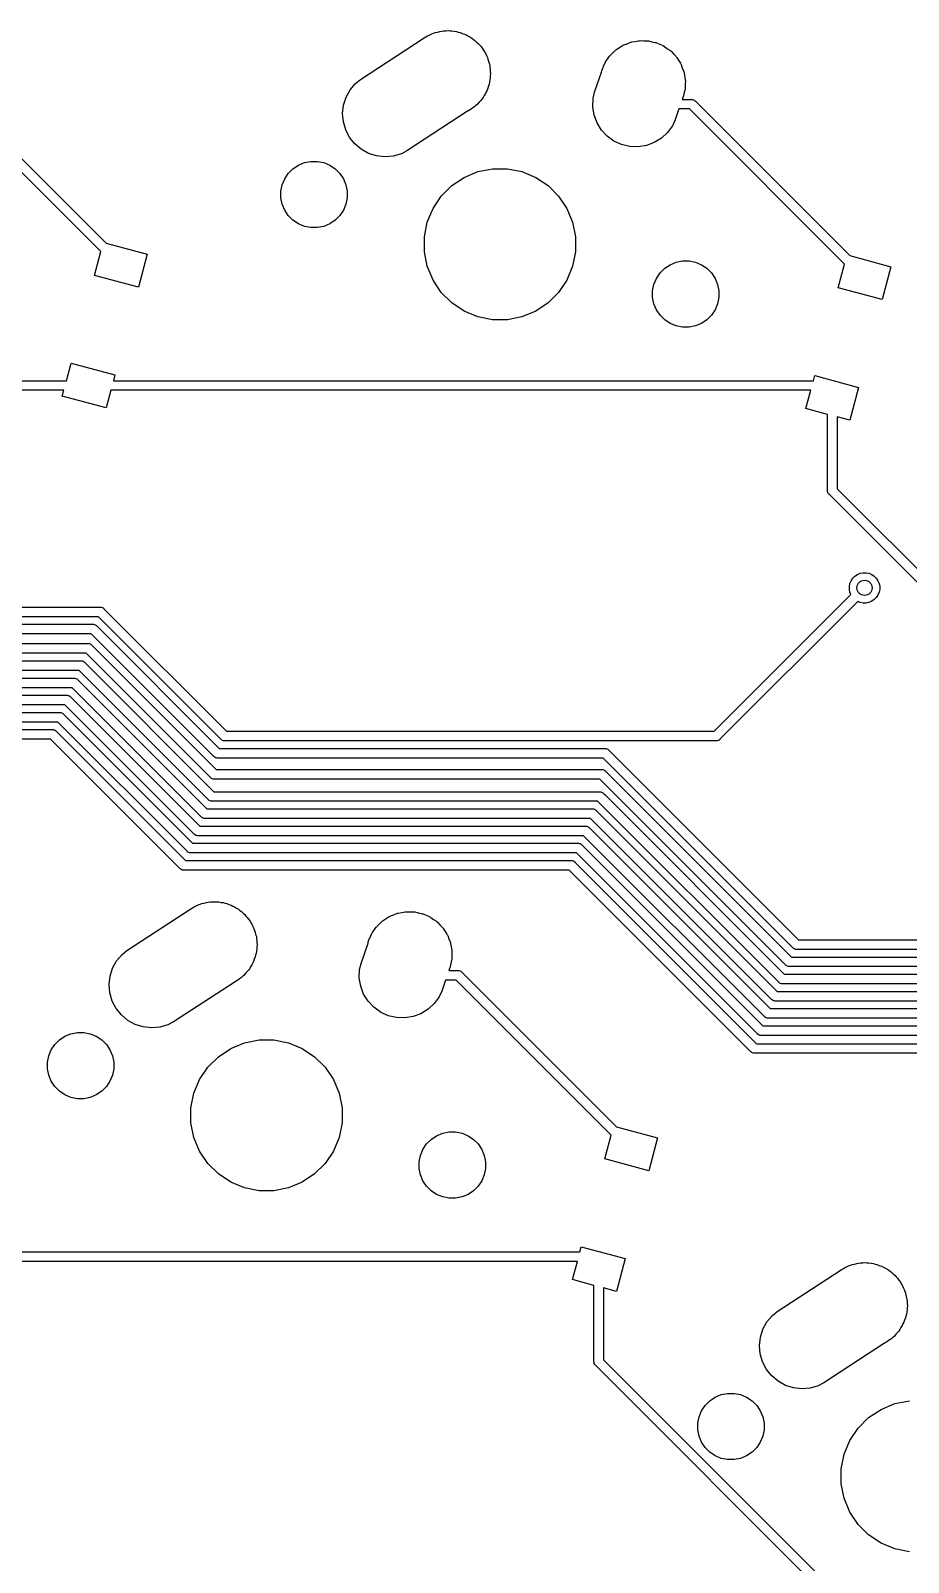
# Model space of a CAD drawing. Extents: x -662 to -203, y -195 to -58.
# Drawn here: x -441.76 to -418.59, y -102.42 to -61.97 of the extents above; entities that cross this region are included whole.
import ezdxf

# ---------------------------------------------------------------- set-up
doc = ezdxf.new("R2010")
doc.units = 0
doc.layers.add('BLACK', color=7, linetype='CONTINUOUS')

msp = doc.modelspace()

# ---------------------------------------------------------------- linework, layer by layer
at = {"layer": 'BLACK', "linetype": 'CONTINUOUS'}
for p, q in [((-433.052, -63.2603), (-431.368, -62.1624)), ((-431.368, -62.1624), (-431.281, -62.1044)), ((-431.281, -62.1044), (-431.224, -62.0807)), ((-431.224, -62.0807), (-431.169, -62.0521)), ((-431.169, -62.0521), (-431.122, -62.0384)), ((-431.122, -62.0384), (-431.077, -62.0196)), ((-431.077, -62.0196), (-431.016, -62.0075)), ((-431.016, -62.0075), (-430.956, -61.9902)), ((-430.956, -61.9902), (-430.907, -61.9859)), ((-430.907, -61.9859), (-430.859, -61.9764)), ((-430.859, -61.9764), (-430.797, -61.9764)), ((-430.797, -61.9764), (-430.736, -61.971)), ((-430.736, -61.971), (-430.687, -61.9764)), ((-430.687, -61.9764), (-430.638, -61.9764)), ((-430.638, -61.9764), (-430.577, -61.9884)), ((-430.577, -61.9884), (-430.515, -61.9952)), ((-430.515, -61.9952), (-430.469, -62.01)), ((-430.469, -62.01), (-430.42, -62.0196)), ((-430.42, -62.0196), (-430.363, -62.0433)), ((-430.363, -62.0433), (-430.304, -62.0619)), ((-430.304, -62.0619), (-430.261, -62.0856)), ((-430.261, -62.0856), (-430.216, -62.1044)), ((-430.216, -62.1044), (-430.164, -62.1388)), ((-430.164, -62.1388), (-430.11, -62.1686)), ((-430.11, -62.1686), (-430.072, -62.2002)), ((-430.072, -62.2002), (-430.031, -62.2275)), ((-430.031, -62.2275), (-429.988, -62.2713)), ((-429.988, -62.2713), (-429.94, -62.3111)), ((-426.012, -62.3155), (-425.929, -62.2808)), ((-425.929, -62.2808), (-425.909, -62.2768)), ((-425.909, -62.2768), (-425.89, -62.2697)), ((-425.89, -62.2697), (-425.8, -62.2553)), ((-425.8, -62.2553), (-425.711, -62.2376)), ((-425.711, -62.2376), (-425.691, -62.2376)), ((-425.691, -62.2376), (-425.671, -62.2343)), ((-425.671, -62.2343), (-425.58, -62.2376)), ((-425.58, -62.2376), (-425.49, -62.2376)), ((-425.49, -62.2376), (-425.47, -62.2416)), ((-425.47, -62.2416), (-425.449, -62.2423)), ((-425.449, -62.2423), (-425.361, -62.2632)), ((-425.361, -62.2632), (-425.273, -62.2808)), ((-425.273, -62.2808), (-425.254, -62.2887)), ((-429.94, -62.3111), (-429.909, -62.3495)), ((-429.909, -62.3495), (-429.875, -62.3842)), ((-429.875, -62.3842), (-429.84, -62.4357)), ((-429.84, -62.4357), (-429.801, -62.484)), ((-429.801, -62.484), (-429.779, -62.5276)), ((-429.779, -62.5276), (-429.752, -62.5685)), ((-429.752, -62.5685), (-429.728, -62.6257)), ((-429.728, -62.6257), (-429.699, -62.6806)), ((-429.699, -62.6806), (-429.686, -62.7278)), ((-426.525, -62.7207), (-426.475, -62.6455)), ((-426.475, -62.6455), (-426.46, -62.631)), ((-426.46, -62.631), (-426.448, -62.6144)), ((-426.448, -62.6144), (-426.382, -62.5527)), ((-426.382, -62.5527), (-426.318, -62.4888)), ((-426.318, -62.4888), (-426.301, -62.4774)), ((-426.301, -62.4774), (-426.286, -62.4634)), ((-426.286, -62.4634), (-426.209, -62.4159)), ((-426.209, -62.4159), (-426.134, -62.3656)), ((-426.134, -62.3656), (-426.115, -62.3578)), ((-426.115, -62.3578), (-426.097, -62.347)), ((-426.097, -62.347), (-426.012, -62.3155)), ((-425.254, -62.2887), (-425.234, -62.2934)), ((-425.234, -62.2934), (-425.151, -62.331)), ((-425.151, -62.331), (-425.068, -62.3656)), ((-425.068, -62.3656), (-425.051, -62.377)), ((-425.051, -62.377), (-425.032, -62.3855)), ((-425.032, -62.3855), (-424.959, -62.4385)), ((-424.959, -62.4385), (-424.884, -62.4888)), ((-424.884, -62.4888), (-424.869, -62.5032)), ((-424.869, -62.5032), (-424.852, -62.5152)), ((-424.852, -62.5152), (-424.791, -62.5815)), ((-424.791, -62.5815), (-424.727, -62.6455)), ((-424.727, -62.6455), (-424.715, -62.6625)), ((-424.715, -62.6625), (-424.702, -62.6775)), ((-424.702, -62.6775), (-424.654, -62.7545)), ((-429.686, -62.7278), (-429.667, -62.7732)), ((-429.667, -62.7732), (-429.655, -62.834)), ((-429.655, -62.834), (-429.637, -62.8934)), ((-429.637, -62.8934), (-429.633, -62.9424)), ((-429.633, -62.9424), (-429.623, -62.9905)), ((-429.623, -62.9905), (-429.623, -63.0525)), ((-429.623, -63.0525), (-429.618, -63.1142)), ((-426.871, -63.5995), (-426.689, -63.0689)), ((-426.689, -63.0689), (-426.682, -63.0344)), ((-426.682, -63.0344), (-426.653, -62.9643)), ((-426.653, -62.9643), (-426.647, -62.9451)), ((-426.647, -62.9451), (-426.632, -62.9133)), ((-426.632, -62.9133), (-426.598, -62.8297)), ((-426.598, -62.8297), (-426.586, -62.8127)), ((-426.586, -62.8127), (-426.578, -62.794)), ((-426.578, -62.794), (-426.525, -62.7207)), ((-424.654, -62.7545), (-424.604, -62.8297)), ((-424.604, -62.8297), (-424.596, -62.8486)), ((-424.596, -62.8486), (-424.585, -62.8661)), ((-424.585, -62.8661), (-424.554, -62.9508)), ((-424.554, -62.9508), (-424.519, -63.0344)), ((-424.519, -63.0344), (-424.515, -63.0546)), ((-424.515, -63.0546), (-424.508, -63.0737)), ((-424.508, -63.0737), (-424.493, -63.163)), ((-443.852, -63.4968), (-439.766, -67.5826)), ((-433.324, -63.5339), (-433.182, -63.3642)), ((-433.182, -63.3642), (-433.052, -63.2603)), ((-429.69, -63.4867), (-429.709, -63.5458)), ((-429.667, -63.4295), (-429.69, -63.4867)), ((-429.657, -63.3813), (-429.667, -63.4295)), ((-429.642, -63.3345), (-429.657, -63.3813)), ((-429.636, -63.2729), (-429.642, -63.3345)), ((-429.623, -63.2122), (-429.636, -63.2729)), ((-429.618, -63.1142), (-429.623, -63.163)), ((-429.623, -63.163), (-429.623, -63.2122)), ((-424.493, -63.163), (-424.476, -63.2518)), ((-424.476, -63.4734), (-424.48, -63.4935)), ((-424.48, -63.4935), (-424.48, -63.514)), ((-424.476, -63.2518), (-424.476, -63.2723)), ((-424.476, -63.2723), (-424.472, -63.2925)), ((-424.472, -63.2925), (-424.476, -63.3829)), ((-424.476, -63.3829), (-424.476, -63.4734)), ((-439.903, -67.805), (-443.999, -63.7092)), ((-433.498, -63.9394), (-433.431, -63.7281)), ((-433.431, -63.7281), (-433.324, -63.5339)), ((-429.918, -63.8623), (-429.958, -63.9097)), ((-429.875, -63.8185), (-429.918, -63.8623)), ((-429.847, -63.7777), (-429.875, -63.8185)), ((-429.816, -63.74), (-429.847, -63.7777)), ((-429.786, -63.6857), (-429.816, -63.74)), ((-429.752, -63.6342), (-429.786, -63.6857)), ((-429.733, -63.5888), (-429.752, -63.6342)), ((-429.709, -63.5458), (-429.733, -63.5888)), ((-426.918, -63.9826), (-426.91, -63.7611)), ((-426.91, -63.7611), (-426.871, -63.5995)), ((-424.548, -63.7609), (-424.556, -63.7855)), ((-424.556, -63.7855), (-424.319, -63.7855)), ((-424.519, -63.6907), (-424.548, -63.7609)), ((-424.501, -63.602), (-424.519, -63.6907)), ((-424.48, -63.514), (-424.501, -63.602)), ((-424.319, -63.7855), (-424.313, -63.7849)), ((-424.313, -63.7849), (-424.306, -63.7855)), ((-424.306, -63.7855), (-424.288, -63.7873)), ((-424.288, -63.7873), (-424.264, -63.7946)), ((-424.264, -63.7946), (-424.242, -63.8064)), ((-424.242, -63.8064), (-424.222, -63.8222)), ((-424.222, -63.8222), (-424.218, -63.8271)), ((-424.218, -63.8271), (-420.133, -67.9129)), ((-433.522, -64.1597), (-433.498, -63.9394)), ((-433.503, -64.3805), (-433.522, -64.1597)), ((-430.222, -64.1008), (-431.824, -65.1452)), ((-430.216, -64.0983), (-430.222, -64.1008)), ((-430.129, -64.0404), (-430.216, -64.0983)), ((-430.088, -64.0136), (-430.129, -64.0404)), ((-430.083, -64.0096), (-430.088, -64.0136)), ((-430.031, -63.9752), (-430.083, -64.0096)), ((-429.997, -63.9405), (-430.031, -63.9752)), ((-429.958, -63.9097), (-429.997, -63.9405)), ((-426.882, -64.2013), (-426.918, -63.9826)), ((-426.805, -64.409), (-426.882, -64.2013)), ((-424.644, -64.0395), (-424.743, -64.33)), ((-424.365, -64.0395), (-424.644, -64.0395)), ((-420.269, -68.1353), (-424.365, -64.0395)), ((-433.441, -64.5933), (-433.503, -64.3805)), ((-433.339, -64.7899), (-433.441, -64.5933)), ((-426.689, -64.5976), (-426.805, -64.409)), ((-426.538, -64.7599), (-426.689, -64.5976)), ((-424.942, -64.6607), (-425.104, -64.8117)), ((-424.812, -64.481), (-424.942, -64.6607)), ((-424.743, -64.33), (-424.812, -64.481)), ((-433.2, -64.9628), (-433.339, -64.7899)), ((-433.03, -65.1053), (-433.2, -64.9628)), ((-432.836, -65.212), (-433.03, -65.1053)), ((-426.358, -64.8895), (-426.538, -64.7599)), ((-426.156, -64.9817), (-426.358, -64.8895)), ((-425.941, -65.0327), (-426.156, -64.9817)), ((-425.719, -65.0408), (-425.941, -65.0327)), ((-425.501, -65.0054), (-425.719, -65.0408)), ((-425.293, -64.928), (-425.501, -65.0054)), ((-425.104, -64.8117), (-425.293, -64.928)), ((-434.834, -65.6176), (-434.69, -65.5219)), ((-434.69, -65.5219), (-434.531, -65.4559)), ((-434.531, -65.4559), (-434.362, -65.4223)), ((-434.362, -65.4223), (-434.19, -65.4223)), ((-434.19, -65.4223), (-434.021, -65.4559)), ((-434.021, -65.4559), (-433.861, -65.5219)), ((-433.861, -65.5219), (-433.718, -65.6176)), ((-432.625, -65.2787), (-432.836, -65.212)), ((-432.405, -65.3029), (-432.625, -65.2787)), ((-432.184, -65.2837), (-432.405, -65.3029)), ((-431.971, -65.2218), (-432.184, -65.2837)), ((-431.824, -65.1452), (-431.971, -65.2218)), ((-435.117, -66.0421), (-435.051, -65.8828)), ((-435.051, -65.8828), (-434.956, -65.7395)), ((-434.956, -65.7395), (-434.834, -65.6176)), ((-433.718, -65.6176), (-433.596, -65.7395)), ((-433.596, -65.7395), (-433.5, -65.8828)), ((-433.5, -65.8828), (-433.434, -66.0421)), ((-430.64, -66.0633), (-430.313, -65.8451)), ((-430.313, -65.8451), (-429.951, -65.6948)), ((-429.951, -65.6948), (-429.565, -65.6182)), ((-429.565, -65.6182), (-429.173, -65.6182)), ((-429.173, -65.6182), (-428.787, -65.6948)), ((-428.787, -65.6948), (-428.424, -65.8451)), ((-428.424, -65.8451), (-428.098, -66.0633)), ((-435.151, -66.2111), (-435.117, -66.0421)), ((-435.151, -66.3835), (-435.151, -66.2111)), ((-433.434, -66.0421), (-433.401, -66.2111)), ((-433.401, -66.2111), (-433.401, -66.3835)), ((-430.918, -66.3411), (-430.64, -66.0633)), ((-428.098, -66.0633), (-427.82, -66.3411)), ((-435.117, -66.5525), (-435.151, -66.3835)), ((-435.051, -66.7118), (-435.117, -66.5525)), ((-434.956, -66.8551), (-435.051, -66.7118)), ((-433.5, -66.7118), (-433.596, -66.8551)), ((-433.434, -66.5525), (-433.5, -66.7118)), ((-433.401, -66.3835), (-433.434, -66.5525)), ((-431.286, -67.0305), (-431.136, -66.6676)), ((-431.136, -66.6676), (-430.918, -66.3411)), ((-427.82, -66.3411), (-427.602, -66.6676)), ((-427.602, -66.6676), (-427.452, -67.0305)), ((-434.834, -66.977), (-434.956, -66.8551)), ((-434.69, -67.0727), (-434.834, -66.977)), ((-434.531, -67.1387), (-434.69, -67.0727)), ((-434.362, -67.1723), (-434.531, -67.1387)), ((-434.021, -67.1387), (-434.19, -67.1723)), ((-433.861, -67.0727), (-434.021, -67.1387)), ((-433.718, -66.977), (-433.861, -67.0727)), ((-433.596, -66.8551), (-433.718, -66.977)), ((-431.363, -67.4157), (-431.286, -67.0305)), ((-427.452, -67.0305), (-427.375, -67.4157)), ((-434.19, -67.1723), (-434.362, -67.1723)), ((-431.363, -67.8085), (-431.363, -67.4157)), ((-427.375, -67.4157), (-427.375, -67.8085)), ((-440.071, -68.4327), (-439.903, -67.805)), ((-439.766, -67.5826), (-438.679, -67.8739)), ((-438.679, -67.8739), (-438.912, -68.7433)), ((-431.286, -68.1937), (-431.363, -67.8085)), ((-427.375, -67.8085), (-427.452, -68.1937)), ((-420.133, -67.9129), (-419.045, -68.2042)), ((-431.136, -68.5566), (-431.286, -68.1937)), ((-427.452, -68.1937), (-427.602, -68.5566)), ((-425.142, -68.3691), (-425.02, -68.2472)), ((-425.02, -68.2472), (-424.877, -68.1515)), ((-424.877, -68.1515), (-424.717, -68.0855)), ((-424.717, -68.0855), (-424.548, -68.0519)), ((-424.548, -68.0519), (-424.376, -68.0519)), ((-424.376, -68.0519), (-424.207, -68.0855)), ((-424.207, -68.0855), (-424.048, -68.1515)), ((-424.048, -68.1515), (-423.904, -68.2472)), ((-423.904, -68.2472), (-423.782, -68.3691)), ((-420.437, -68.763), (-420.269, -68.1353)), ((-419.045, -68.2042), (-419.278, -69.0735)), ((-438.912, -68.7433), (-440.071, -68.4327)), ((-430.918, -68.8831), (-431.136, -68.5566)), ((-427.602, -68.5566), (-427.82, -68.8831)), ((-425.337, -68.8407), (-425.303, -68.6717)), ((-425.303, -68.6717), (-425.237, -68.5124)), ((-425.237, -68.5124), (-425.142, -68.3691)), ((-423.782, -68.3691), (-423.687, -68.5124)), ((-423.687, -68.5124), (-423.621, -68.6717)), ((-423.621, -68.6717), (-423.587, -68.8407)), ((-430.64, -69.1609), (-430.918, -68.8831)), ((-430.313, -69.3791), (-430.64, -69.1609)), ((-428.098, -69.1609), (-428.424, -69.3791)), ((-427.82, -68.8831), (-428.098, -69.1609)), ((-425.337, -69.0131), (-425.337, -68.8407)), ((-425.303, -69.1821), (-425.337, -69.0131)), ((-423.587, -69.0131), (-423.621, -69.1821)), ((-423.587, -68.8407), (-423.587, -69.0131)), ((-419.278, -69.0735), (-420.437, -68.763)), ((-429.951, -69.5294), (-430.313, -69.3791)), ((-429.565, -69.606), (-429.951, -69.5294)), ((-428.787, -69.5294), (-429.173, -69.606)), ((-428.424, -69.3791), (-428.787, -69.5294)), ((-425.237, -69.3414), (-425.303, -69.1821)), ((-425.142, -69.4847), (-425.237, -69.3414)), ((-425.02, -69.6066), (-425.142, -69.4847)), ((-423.782, -69.4847), (-423.904, -69.6066)), ((-423.687, -69.3414), (-423.782, -69.4847)), ((-423.621, -69.1821), (-423.687, -69.3414)), ((-429.173, -69.606), (-429.565, -69.606)), ((-424.877, -69.7023), (-425.02, -69.6066)), ((-424.717, -69.7683), (-424.877, -69.7023)), ((-424.548, -69.8019), (-424.717, -69.7683)), ((-424.376, -69.8019), (-424.548, -69.8019)), ((-424.207, -69.7683), (-424.376, -69.8019)), ((-424.048, -69.7023), (-424.207, -69.7683)), ((-423.904, -69.6066), (-424.048, -69.7023)), ((-440.816, -71.2139), (-440.692, -70.7509)), ((-440.692, -70.7509), (-439.533, -71.0615)), ((-439.533, -71.0615), (-439.574, -71.2139)), ((-421.094, -71.2139), (-421.059, -71.0812)), ((-421.059, -71.0812), (-419.9, -71.3918)), ((-440.884, -71.4679), (-450.24, -71.4679)), ((-450.193, -71.2139), (-440.816, -71.2139)), ((-440.925, -71.6202), (-440.884, -71.4679)), ((-439.642, -71.4679), (-439.766, -71.9308)), ((-421.162, -71.4679), (-439.642, -71.4679)), ((-439.574, -71.2139), (-421.094, -71.2139)), ((-421.292, -71.9505), (-421.162, -71.4679)), ((-419.9, -71.3918), (-420.132, -72.2611)), ((-439.766, -71.9308), (-440.925, -71.6202)), ((-420.723, -72.103), (-421.292, -71.9505)), ((-420.723, -74.1128), (-420.723, -72.103)), ((-420.132, -72.2611), (-420.469, -72.171)), ((-420.469, -72.171), (-420.469, -74.0664)), ((-420.723, -74.119), (-420.723, -74.1128)), ((-420.721, -74.1439), (-420.723, -74.119)), ((-420.713, -74.1679), (-420.721, -74.1439)), ((-420.702, -74.1899), (-420.713, -74.1679)), ((-420.686, -74.2093), (-420.702, -74.1899)), ((-420.702, -74.1899), (-420.702, -74.1899)), ((-420.681, -74.2132), (-420.686, -74.2093)), ((-413.607, -81.2872), (-420.681, -74.2132)), ((-420.469, -74.0664), (-413.46, -81.0749)), ((-420.098, -76.4954), (-420.054, -76.4298)), ((-420.054, -76.4298), (-419.998, -76.3741)), ((-419.998, -76.3741), (-419.933, -76.3304)), ((-419.933, -76.3304), (-419.86, -76.3002)), ((-419.86, -76.3002), (-419.783, -76.2848)), ((-419.783, -76.2848), (-419.704, -76.2848)), ((-419.704, -76.2848), (-419.627, -76.3002)), ((-419.627, -76.3002), (-419.554, -76.3304)), ((-419.554, -76.3304), (-419.488, -76.3741)), ((-419.488, -76.3741), (-419.433, -76.4298)), ((-419.433, -76.4298), (-419.389, -76.4954)), ((-420.143, -76.6454), (-420.128, -76.5682)), ((-420.143, -76.7242), (-420.143, -76.6454)), ((-420.128, -76.8015), (-420.143, -76.7242)), ((-420.128, -76.5682), (-420.098, -76.4954)), ((-420.102, -76.864), (-420.128, -76.8015)), ((-419.389, -76.4954), (-419.359, -76.5682)), ((-419.359, -76.8015), (-419.389, -76.8743)), ((-419.359, -76.5682), (-419.343, -76.6454)), ((-419.343, -76.7242), (-419.359, -76.8015)), ((-419.343, -76.6454), (-419.343, -76.7242)), ((-449.905, -77.1938), (-439.924, -77.1938)), ((-439.924, -77.1938), (-439.918, -77.1932)), ((-439.918, -77.1932), (-439.912, -77.1938)), ((-439.912, -77.1938), (-439.893, -77.1956)), ((-439.893, -77.1956), (-439.869, -77.2029)), ((-439.869, -77.2029), (-439.847, -77.2147)), ((-439.847, -77.2147), (-439.828, -77.2306)), ((-439.828, -77.2306), (-439.824, -77.2354)), ((-439.824, -77.2354), (-436.589, -80.4704)), ((-423.709, -80.4704), (-420.102, -76.864)), ((-419.922, -77.0436), (-423.562, -80.6828)), ((-419.86, -77.0695), (-419.922, -77.0436)), ((-419.783, -77.0848), (-419.86, -77.0695)), ((-419.704, -77.0848), (-419.783, -77.0848)), ((-419.627, -77.0695), (-419.704, -77.0848)), ((-419.554, -77.0393), (-419.627, -77.0695)), ((-419.488, -76.9955), (-419.554, -77.0393)), ((-419.433, -76.9398), (-419.488, -76.9955)), ((-419.389, -76.8743), (-419.433, -76.9398)), ((-450.162, -77.6478), (-440.112, -77.6478)), ((-439.97, -77.4478), (-449.952, -77.4478)), ((-440.112, -77.6478), (-440.106, -77.6472)), ((-440.106, -77.6472), (-440.1, -77.6478)), ((-440.1, -77.6478), (-440.081, -77.6496)), ((-440.081, -77.6496), (-440.057, -77.6569)), ((-440.057, -77.6569), (-440.035, -77.6687)), ((-436.735, -80.6828), (-439.97, -77.4478)), ((-440.158, -77.9018), (-450.209, -77.9018)), ((-436.923, -81.1368), (-440.158, -77.9018)), ((-440.035, -77.6687), (-440.016, -77.6846)), ((-440.016, -77.6846), (-440.012, -77.6894)), ((-440.012, -77.6894), (-436.777, -80.9244)), ((-440.292, -78.4098), (-450.343, -78.4098)), ((-450.296, -78.1558), (-440.246, -78.1558)), ((-437.007, -81.6956), (-440.292, -78.4098)), ((-440.246, -78.1558), (-440.24, -78.1552)), ((-440.24, -78.1552), (-440.234, -78.1558)), ((-440.234, -78.1558), (-440.215, -78.1576)), ((-440.215, -78.1576), (-440.191, -78.1649)), ((-440.191, -78.1649), (-440.169, -78.1767)), ((-440.169, -78.1767), (-440.15, -78.1926)), ((-440.15, -78.1926), (-440.146, -78.1974)), ((-440.146, -78.1974), (-436.86, -81.4832)), ((-440.477, -78.867), (-450.528, -78.867)), ((-450.481, -78.613), (-440.431, -78.613)), ((-437.065, -82.2798), (-440.477, -78.867)), ((-440.431, -78.613), (-440.425, -78.6124)), ((-440.425, -78.6124), (-440.418, -78.613)), ((-440.418, -78.613), (-440.4, -78.6148)), ((-440.4, -78.6148), (-440.376, -78.6221)), ((-440.376, -78.6221), (-440.354, -78.6339)), ((-440.354, -78.6339), (-440.334, -78.6498)), ((-440.334, -78.6498), (-440.331, -78.6546)), ((-440.331, -78.6546), (-436.918, -82.0674)), ((-450.669, -79.067), (-440.619, -79.067)), ((-440.619, -79.067), (-440.613, -79.0664)), ((-440.613, -79.0664), (-440.607, -79.067)), ((-440.607, -79.067), (-440.588, -79.0688)), ((-440.588, -79.0688), (-440.564, -79.0761)), ((-440.564, -79.0761), (-440.542, -79.0879)), ((-440.542, -79.0879), (-440.523, -79.1038)), ((-440.523, -79.1038), (-440.519, -79.1086)), ((-440.519, -79.1086), (-437.106, -82.5214)), ((-450.857, -79.521), (-440.807, -79.521)), ((-440.665, -79.321), (-450.716, -79.321)), ((-440.807, -79.521), (-440.801, -79.5204)), ((-440.801, -79.5204), (-440.795, -79.521)), ((-440.795, -79.521), (-440.776, -79.5229)), ((-440.776, -79.5229), (-440.752, -79.5301)), ((-440.752, -79.5301), (-440.73, -79.5419)), ((-440.73, -79.5419), (-440.711, -79.5578)), ((-440.711, -79.5578), (-440.707, -79.5626)), ((-440.707, -79.5626), (-437.294, -82.9754)), ((-437.253, -82.7338), (-440.665, -79.321)), ((-451.045, -79.975), (-440.995, -79.975)), ((-440.853, -79.775), (-450.904, -79.775)), ((-440.995, -79.975), (-440.989, -79.9744)), ((-440.989, -79.9744), (-440.983, -79.975)), ((-440.983, -79.975), (-440.964, -79.9769)), ((-440.964, -79.9769), (-440.94, -79.9841)), ((-440.94, -79.9841), (-440.918, -79.9959)), ((-440.918, -79.9959), (-440.899, -80.0118)), ((-440.899, -80.0118), (-440.895, -80.0166)), ((-440.895, -80.0166), (-437.482, -83.4294)), ((-437.441, -83.1878), (-440.853, -79.775)), ((-451.234, -80.429), (-441.183, -80.429)), ((-441.042, -80.229), (-451.092, -80.229)), ((-441.183, -80.429), (-441.177, -80.4284)), ((-441.177, -80.4284), (-441.171, -80.429)), ((-441.171, -80.429), (-441.152, -80.4309)), ((-441.152, -80.4309), (-441.128, -80.4381)), ((-441.128, -80.4381), (-441.106, -80.4499)), ((-441.106, -80.4499), (-441.087, -80.4658)), ((-441.087, -80.4658), (-441.083, -80.4707)), ((-441.083, -80.4707), (-437.67, -83.8834)), ((-437.629, -83.6418), (-441.042, -80.229)), ((-436.589, -80.4704), (-423.709, -80.4704)), ((-441.23, -80.683), (-451.28, -80.683)), ((-437.817, -84.0958), (-441.23, -80.683)), ((-436.731, -80.6876), (-436.735, -80.6828)), ((-436.712, -80.7035), (-436.731, -80.6876)), ((-436.69, -80.7153), (-436.712, -80.7035)), ((-436.666, -80.7226), (-436.69, -80.7153)), ((-436.641, -80.725), (-436.666, -80.7226)), ((-436.635, -80.7244), (-436.641, -80.725)), ((-423.662, -80.7244), (-436.635, -80.7244)), ((-423.656, -80.725), (-423.662, -80.7244)), ((-423.65, -80.7244), (-423.656, -80.725)), ((-423.631, -80.7226), (-423.65, -80.7244)), ((-423.607, -80.7153), (-423.631, -80.7226)), ((-423.585, -80.7035), (-423.607, -80.7153)), ((-423.566, -80.6876), (-423.585, -80.7035)), ((-423.562, -80.6828), (-423.566, -80.6876)), ((-436.919, -81.1416), (-436.923, -81.1368)), ((-436.9, -81.1575), (-436.919, -81.1416)), ((-436.878, -81.1693), (-436.9, -81.1575)), ((-436.854, -81.1766), (-436.878, -81.1693)), ((-436.829, -81.179), (-436.854, -81.1766)), ((-436.823, -81.1784), (-436.829, -81.179)), ((-426.646, -81.1784), (-436.823, -81.1784)), ((-436.777, -80.9244), (-426.599, -80.9244)), ((-421.633, -86.1914), (-426.646, -81.1784)), ((-426.599, -80.9244), (-426.593, -80.9238)), ((-426.593, -80.9238), (-426.587, -80.9244)), ((-426.587, -80.9244), (-426.568, -80.9262)), ((-426.568, -80.9262), (-426.544, -80.9335)), ((-426.544, -80.9335), (-426.522, -80.9453)), ((-426.522, -80.9453), (-426.503, -80.9612)), ((-426.503, -80.9612), (-426.499, -80.966)), ((-426.499, -80.966), (-421.486, -85.979)), ((-437.003, -81.7004), (-437.007, -81.6956)), ((-436.983, -81.7163), (-437.003, -81.7004)), ((-436.86, -81.4832), (-426.683, -81.4832)), ((-426.683, -81.4832), (-426.676, -81.4826)), ((-426.676, -81.4826), (-426.67, -81.4832)), ((-426.67, -81.4832), (-426.651, -81.485)), ((-426.651, -81.485), (-426.627, -81.4923)), ((-426.627, -81.4923), (-426.605, -81.5041)), ((-426.605, -81.5041), (-426.586, -81.52)), ((-426.586, -81.52), (-426.582, -81.5248)), ((-426.582, -81.5248), (-421.674, -86.433)), ((-436.961, -81.7281), (-436.983, -81.7163)), ((-436.937, -81.7354), (-436.961, -81.7281)), ((-436.919, -81.7372), (-436.937, -81.7354)), ((-436.912, -81.7378), (-436.919, -81.7372)), ((-436.919, -81.7372), (-436.919, -81.7372)), ((-436.918, -82.0674), (-426.74, -82.0674)), ((-436.906, -81.7372), (-436.912, -81.7378)), ((-426.729, -81.7372), (-436.906, -81.7372)), ((-426.74, -82.0674), (-426.734, -82.0668)), ((-426.734, -82.0668), (-426.728, -82.0674)), ((-421.821, -86.6454), (-426.729, -81.7372)), ((-426.728, -82.0674), (-426.709, -82.0692)), ((-426.709, -82.0692), (-426.685, -82.0765)), ((-426.685, -82.0765), (-426.663, -82.0883)), ((-426.663, -82.0883), (-426.644, -82.1042)), ((-426.644, -82.1042), (-426.64, -82.109)), ((-437.061, -82.2846), (-437.065, -82.2798)), ((-437.041, -82.3005), (-437.061, -82.2846)), ((-437.019, -82.3123), (-437.041, -82.3005)), ((-436.995, -82.3196), (-437.019, -82.3123)), ((-436.977, -82.3214), (-436.995, -82.3196)), ((-436.97, -82.322), (-436.977, -82.3214)), ((-436.977, -82.3214), (-436.977, -82.3214)), ((-436.964, -82.3214), (-436.97, -82.322)), ((-426.787, -82.3214), (-436.964, -82.3214)), ((-426.783, -82.325), (-426.787, -82.3214)), ((-422.009, -87.0994), (-426.783, -82.325)), ((-426.64, -82.109), (-426.604, -82.1454)), ((-426.604, -82.1454), (-421.862, -86.887)), ((-437.249, -82.7386), (-437.253, -82.7338)), ((-437.232, -82.7522), (-437.249, -82.7386)), ((-437.229, -82.7545), (-437.232, -82.7522)), ((-437.207, -82.7663), (-437.229, -82.7545)), ((-437.183, -82.7736), (-437.207, -82.7663)), ((-437.158, -82.776), (-437.183, -82.7736)), ((-437.152, -82.7754), (-437.158, -82.776)), ((-426.975, -82.7754), (-437.152, -82.7754)), ((-437.106, -82.5214), (-426.928, -82.5214)), ((-422.197, -87.5534), (-426.975, -82.7754)), ((-426.928, -82.5214), (-426.922, -82.5208)), ((-426.922, -82.5208), (-426.916, -82.5214)), ((-426.916, -82.5214), (-426.897, -82.5232)), ((-426.897, -82.5232), (-426.873, -82.5305)), ((-426.873, -82.5305), (-426.851, -82.5423)), ((-426.851, -82.5423), (-426.832, -82.5582)), ((-426.832, -82.5582), (-426.828, -82.563)), ((-426.828, -82.563), (-422.05, -87.341)), ((-437.437, -83.1927), (-437.441, -83.1878)), ((-437.417, -83.2085), (-437.437, -83.1927)), ((-437.395, -83.2203), (-437.417, -83.2085)), ((-437.371, -83.2276), (-437.395, -83.2203)), ((-437.346, -83.23), (-437.371, -83.2276)), ((-437.34, -83.2294), (-437.346, -83.23)), ((-427.163, -83.2294), (-437.34, -83.2294)), ((-437.294, -82.9754), (-427.116, -82.9754)), ((-422.385, -88.0074), (-427.163, -83.2294)), ((-427.116, -82.9754), (-427.11, -82.9748)), ((-427.11, -82.9748), (-427.104, -82.9754)), ((-427.104, -82.9754), (-427.085, -82.9773)), ((-427.085, -82.9773), (-427.061, -82.9845)), ((-427.061, -82.9845), (-427.039, -82.9963)), ((-427.039, -82.9963), (-427.02, -83.0122)), ((-427.02, -83.0122), (-427.016, -83.017)), ((-427.016, -83.017), (-422.238, -87.795)), ((-437.625, -83.6467), (-437.629, -83.6418)), ((-437.605, -83.6625), (-437.625, -83.6467)), ((-437.583, -83.6743), (-437.605, -83.6625)), ((-437.559, -83.6816), (-437.583, -83.6743)), ((-437.541, -83.6834), (-437.559, -83.6816)), ((-437.535, -83.684), (-437.541, -83.6834)), ((-437.541, -83.6834), (-437.541, -83.6834)), ((-437.528, -83.6834), (-437.535, -83.684)), ((-427.351, -83.6834), (-437.528, -83.6834)), ((-437.482, -83.4294), (-427.305, -83.4294)), ((-422.573, -88.4614), (-427.351, -83.6834)), ((-427.305, -83.4294), (-427.298, -83.4288)), ((-427.298, -83.4288), (-427.292, -83.4294)), ((-427.292, -83.4294), (-427.273, -83.4313)), ((-427.273, -83.4313), (-427.249, -83.4385)), ((-427.249, -83.4385), (-427.227, -83.4503)), ((-427.227, -83.4503), (-427.208, -83.4662)), ((-427.208, -83.4662), (-427.204, -83.471)), ((-427.204, -83.471), (-422.426, -88.249)), ((-437.813, -84.1007), (-437.817, -84.0958)), ((-437.793, -84.1165), (-437.813, -84.1007)), ((-437.771, -84.1283), (-437.793, -84.1165)), ((-437.747, -84.1356), (-437.771, -84.1283)), ((-437.67, -83.8834), (-427.493, -83.8834)), ((-427.493, -83.8834), (-427.486, -83.8828)), ((-427.486, -83.8828), (-427.48, -83.8834)), ((-427.48, -83.8834), (-427.461, -83.8853)), ((-427.461, -83.8853), (-427.438, -83.8925)), ((-427.438, -83.8925), (-427.415, -83.9043)), ((-427.415, -83.9043), (-427.396, -83.9202)), ((-427.396, -83.9202), (-427.392, -83.9251)), ((-427.392, -83.9251), (-422.596, -88.7211)), ((-437.729, -84.1374), (-437.747, -84.1356)), ((-437.723, -84.1381), (-437.729, -84.1374)), ((-437.729, -84.1374), (-437.729, -84.1374)), ((-437.716, -84.1374), (-437.723, -84.1381)), ((-427.539, -84.1374), (-437.716, -84.1374)), ((-422.743, -88.9335), (-427.539, -84.1374)), ((-439.216, -86.2614), (-437.531, -85.1635)), ((-437.531, -85.1635), (-437.444, -85.1055)), ((-437.444, -85.1055), (-437.387, -85.0818)), ((-437.387, -85.0818), (-437.332, -85.0532)), ((-437.332, -85.0532), (-437.285, -85.0395)), ((-437.285, -85.0395), (-437.24, -85.0207)), ((-437.24, -85.0207), (-437.179, -85.0086)), ((-437.179, -85.0086), (-437.12, -84.9913)), ((-437.12, -84.9913), (-437.071, -84.987)), ((-437.071, -84.987), (-437.022, -84.9775)), ((-437.022, -84.9775), (-436.96, -84.9775)), ((-436.96, -84.9775), (-436.899, -84.9721)), ((-436.899, -84.9721), (-436.85, -84.9775)), ((-436.85, -84.9775), (-436.801, -84.9775)), ((-436.801, -84.9775), (-436.74, -84.9895)), ((-436.74, -84.9895), (-436.679, -84.9963)), ((-436.679, -84.9963), (-436.632, -85.0111)), ((-436.632, -85.0111), (-436.583, -85.0207)), ((-436.583, -85.0207), (-436.526, -85.0444)), ((-436.526, -85.0444), (-436.467, -85.063)), ((-436.467, -85.063), (-436.424, -85.0867)), ((-436.424, -85.0867), (-436.379, -85.1055)), ((-436.379, -85.1055), (-436.327, -85.1399)), ((-436.327, -85.1399), (-436.273, -85.1697)), ((-436.273, -85.1697), (-436.235, -85.2013)), ((-436.235, -85.2013), (-436.194, -85.2286)), ((-436.194, -85.2286), (-436.151, -85.2724)), ((-436.151, -85.2724), (-436.103, -85.3122)), ((-436.103, -85.3122), (-436.073, -85.3506)), ((-432.26, -85.3481), (-432.176, -85.3166)), ((-432.176, -85.3166), (-432.092, -85.2819)), ((-432.092, -85.2819), (-432.072, -85.2779)), ((-432.072, -85.2779), (-432.053, -85.2708)), ((-432.053, -85.2708), (-431.963, -85.2564)), ((-431.963, -85.2564), (-431.875, -85.2387)), ((-431.875, -85.2387), (-431.854, -85.2387)), ((-431.854, -85.2387), (-431.834, -85.2354)), ((-431.834, -85.2354), (-431.744, -85.2387)), ((-431.744, -85.2387), (-431.653, -85.2387)), ((-431.653, -85.2387), (-431.633, -85.2427)), ((-431.633, -85.2427), (-431.612, -85.2434)), ((-431.612, -85.2434), (-431.524, -85.2643)), ((-431.524, -85.2643), (-431.436, -85.2819)), ((-431.436, -85.2819), (-431.417, -85.2898)), ((-431.417, -85.2898), (-431.397, -85.2945)), ((-431.397, -85.2945), (-431.315, -85.3321)), ((-431.315, -85.3321), (-431.231, -85.3667)), ((-436.073, -85.3506), (-436.038, -85.3853)), ((-436.038, -85.3853), (-436.003, -85.4368)), ((-436.003, -85.4368), (-435.965, -85.4851)), ((-435.965, -85.4851), (-435.942, -85.5287)), ((-435.942, -85.5287), (-435.915, -85.5696)), ((-435.915, -85.5696), (-435.891, -85.6268)), ((-435.891, -85.6268), (-435.862, -85.6817)), ((-435.862, -85.6817), (-435.849, -85.7289)), ((-435.849, -85.7289), (-435.83, -85.7743)), ((-432.741, -85.7952), (-432.688, -85.7218)), ((-432.688, -85.7218), (-432.638, -85.6466)), ((-432.638, -85.6466), (-432.623, -85.6321)), ((-432.623, -85.6321), (-432.611, -85.6155)), ((-432.611, -85.6155), (-432.545, -85.5539)), ((-432.545, -85.5539), (-432.481, -85.4899)), ((-432.481, -85.4899), (-432.464, -85.4785)), ((-432.464, -85.4785), (-432.449, -85.4645)), ((-432.449, -85.4645), (-432.372, -85.417)), ((-432.372, -85.417), (-432.297, -85.3667)), ((-432.297, -85.3667), (-432.278, -85.3589)), ((-432.278, -85.3589), (-432.26, -85.3481)), ((-431.231, -85.3667), (-431.214, -85.3781)), ((-431.214, -85.3781), (-431.195, -85.3866)), ((-431.195, -85.3866), (-431.122, -85.4396)), ((-431.122, -85.4396), (-431.047, -85.4899)), ((-431.047, -85.4899), (-431.032, -85.5044)), ((-431.032, -85.5044), (-431.016, -85.5163)), ((-431.016, -85.5163), (-430.954, -85.5826)), ((-430.954, -85.5826), (-430.89, -85.6466)), ((-430.89, -85.6466), (-430.879, -85.6636)), ((-430.879, -85.6636), (-430.865, -85.6786)), ((-430.865, -85.6786), (-430.817, -85.7556)), ((-435.83, -85.7743), (-435.818, -85.8351)), ((-435.818, -85.8351), (-435.8, -85.8945)), ((-435.8, -85.8945), (-435.796, -85.9435)), ((-435.796, -85.9435), (-435.787, -85.9917)), ((-435.787, -85.9917), (-435.787, -86.0536)), ((-435.787, -86.0536), (-435.781, -86.1153)), ((-435.781, -86.1153), (-435.787, -86.1641)), ((-433.035, -86.6006), (-432.852, -86.07)), ((-432.852, -86.07), (-432.846, -86.0356)), ((-432.846, -86.0356), (-432.817, -85.9654)), ((-432.817, -85.9654), (-432.81, -85.9462)), ((-432.81, -85.9462), (-432.795, -85.9144)), ((-432.795, -85.9144), (-432.761, -85.8308)), ((-432.761, -85.8308), (-432.749, -85.8138)), ((-432.749, -85.8138), (-432.741, -85.7952)), ((-430.817, -85.7556), (-430.767, -85.8308)), ((-430.767, -85.8308), (-430.759, -85.8498)), ((-430.759, -85.8498), (-430.748, -85.8672)), ((-430.748, -85.8672), (-430.717, -85.9519)), ((-430.717, -85.9519), (-430.682, -86.0356)), ((-430.682, -86.0356), (-430.678, -86.0557)), ((-430.678, -86.0557), (-430.671, -86.0748)), ((-430.671, -86.0748), (-430.656, -86.1641)), ((-421.486, -85.979), (-410.724, -85.979)), ((-439.594, -86.7292), (-439.488, -86.535)), ((-439.488, -86.535), (-439.345, -86.3653)), ((-439.345, -86.3653), (-439.216, -86.2614)), ((-435.872, -86.5469), (-435.896, -86.59)), ((-435.854, -86.4878), (-435.872, -86.5469)), ((-435.83, -86.4306), (-435.854, -86.4878)), ((-435.82, -86.3824), (-435.83, -86.4306)), ((-435.805, -86.3356), (-435.82, -86.3824)), ((-435.799, -86.274), (-435.805, -86.3356)), ((-435.787, -86.2133), (-435.799, -86.274)), ((-435.787, -86.1641), (-435.787, -86.2133)), ((-430.644, -86.5151), (-430.664, -86.6031)), ((-430.656, -86.1641), (-430.639, -86.2529)), ((-430.643, -86.4946), (-430.644, -86.5151)), ((-430.639, -86.4745), (-430.643, -86.4946)), ((-430.639, -86.2529), (-430.639, -86.2734)), ((-430.639, -86.2734), (-430.636, -86.2936)), ((-430.636, -86.2936), (-430.639, -86.384)), ((-430.639, -86.384), (-430.639, -86.4745)), ((-421.674, -86.433), (-410.912, -86.433)), ((-421.629, -86.1962), (-421.633, -86.1914)), ((-421.614, -86.208), (-421.629, -86.1962)), ((-421.609, -86.2121), (-421.614, -86.208)), ((-421.587, -86.2239), (-421.609, -86.2121)), ((-421.563, -86.2312), (-421.587, -86.2239)), ((-421.538, -86.2336), (-421.563, -86.2312)), ((-421.532, -86.233), (-421.538, -86.2336)), ((-410.771, -86.233), (-421.532, -86.233)), ((-439.685, -87.1608), (-439.661, -86.9405)), ((-439.661, -86.9405), (-439.594, -86.7292)), ((-436.16, -86.9416), (-436.194, -86.9763)), ((-436.121, -86.9108), (-436.16, -86.9416)), ((-436.082, -86.8634), (-436.121, -86.9108)), ((-436.038, -86.8196), (-436.082, -86.8634)), ((-436.01, -86.7788), (-436.038, -86.8196)), ((-435.979, -86.7411), (-436.01, -86.7788)), ((-435.949, -86.6868), (-435.979, -86.7411)), ((-435.915, -86.6353), (-435.949, -86.6868)), ((-435.896, -86.59), (-435.915, -86.6353)), ((-433.081, -86.9837), (-433.073, -86.7622)), ((-433.073, -86.7622), (-433.035, -86.6006)), ((-430.711, -86.762), (-430.72, -86.7866)), ((-430.72, -86.7866), (-430.482, -86.7866)), ((-430.682, -86.6919), (-430.711, -86.762)), ((-430.664, -86.6031), (-430.682, -86.6919)), ((-430.482, -86.7866), (-430.476, -86.786)), ((-430.476, -86.786), (-430.469, -86.7866)), ((-430.469, -86.7866), (-430.451, -86.7884)), ((-430.451, -86.7884), (-430.427, -86.7957)), ((-430.427, -86.7957), (-430.405, -86.8075)), ((-430.405, -86.8075), (-430.385, -86.8234)), ((-430.385, -86.8234), (-430.381, -86.8282)), ((-430.381, -86.8282), (-426.296, -90.914)), ((-421.862, -86.887), (-411.1, -86.887)), ((-421.817, -86.6502), (-421.821, -86.6454)), ((-421.81, -86.6557), (-421.817, -86.6502)), ((-421.797, -86.6661), (-421.81, -86.6557)), ((-421.775, -86.6779), (-421.797, -86.6661)), ((-421.751, -86.6852), (-421.775, -86.6779)), ((-421.726, -86.6876), (-421.751, -86.6852)), ((-421.72, -86.687), (-421.726, -86.6876)), ((-410.959, -86.687), (-421.72, -86.687)), ((-439.666, -87.3816), (-439.685, -87.1608)), ((-436.385, -87.1019), (-437.987, -88.1463)), ((-436.379, -87.0994), (-436.385, -87.1019)), ((-436.292, -87.0415), (-436.379, -87.0994)), ((-436.251, -87.0147), (-436.292, -87.0415)), ((-436.246, -87.0107), (-436.251, -87.0147)), ((-436.194, -86.9763), (-436.246, -87.0107)), ((-433.045, -87.2024), (-433.081, -86.9837)), ((-432.968, -87.4101), (-433.045, -87.2024)), ((-430.906, -87.3311), (-430.976, -87.4821)), ((-430.807, -87.0406), (-430.906, -87.3311)), ((-430.528, -87.0406), (-430.807, -87.0406)), ((-426.432, -91.1364), (-430.528, -87.0406)), ((-422.05, -87.341), (-411.288, -87.341)), ((-422.005, -87.1043), (-422.009, -87.0994)), ((-421.985, -87.1201), (-422.005, -87.1043)), ((-421.963, -87.1319), (-421.985, -87.1201)), ((-421.939, -87.1392), (-421.963, -87.1319)), ((-421.915, -87.1416), (-421.939, -87.1392)), ((-421.908, -87.141), (-421.915, -87.1416)), ((-411.147, -87.141), (-421.908, -87.141)), ((-439.604, -87.5944), (-439.666, -87.3816)), ((-439.502, -87.791), (-439.604, -87.5944)), ((-432.852, -87.5987), (-432.968, -87.4101)), ((-432.701, -87.761), (-432.852, -87.5987)), ((-432.521, -87.8907), (-432.701, -87.761)), ((-431.105, -87.6618), (-431.267, -87.8128)), ((-430.976, -87.4821), (-431.105, -87.6618)), ((-422.193, -87.5583), (-422.197, -87.5534)), ((-422.173, -87.5741), (-422.193, -87.5583)), ((-422.151, -87.5859), (-422.173, -87.5741)), ((-422.127, -87.5932), (-422.151, -87.5859)), ((-422.103, -87.5956), (-422.127, -87.5932)), ((-422.096, -87.595), (-422.103, -87.5956)), ((-411.335, -87.595), (-422.096, -87.595)), ((-439.363, -87.9639), (-439.502, -87.791)), ((-439.194, -88.1064), (-439.363, -87.9639)), ((-438.999, -88.2131), (-439.194, -88.1064)), ((-437.987, -88.1463), (-438.134, -88.2229)), ((-432.32, -87.9828), (-432.521, -87.8907)), ((-432.104, -88.0339), (-432.32, -87.9828)), ((-431.882, -88.0419), (-432.104, -88.0339)), ((-431.664, -88.0065), (-431.882, -88.0419)), ((-431.456, -87.9292), (-431.664, -88.0065)), ((-431.267, -87.8128), (-431.456, -87.9292)), ((-422.381, -88.0123), (-422.385, -88.0074)), ((-422.362, -88.0281), (-422.381, -88.0123)), ((-422.339, -88.0399), (-422.362, -88.0281)), ((-422.316, -88.0472), (-422.339, -88.0399)), ((-422.297, -88.049), (-422.316, -88.0472)), ((-422.291, -88.0497), (-422.297, -88.049)), ((-422.297, -88.049), (-422.297, -88.049)), ((-422.284, -88.049), (-422.291, -88.0497)), ((-411.523, -88.049), (-422.284, -88.049)), ((-422.238, -87.795), (-411.476, -87.795)), ((-440.997, -88.6188), (-440.853, -88.523)), ((-440.853, -88.523), (-440.694, -88.457)), ((-440.694, -88.457), (-440.525, -88.4234)), ((-440.525, -88.4234), (-440.353, -88.4234)), ((-440.353, -88.4234), (-440.184, -88.457)), ((-440.184, -88.457), (-440.025, -88.523)), ((-440.025, -88.523), (-439.881, -88.6188)), ((-438.788, -88.2798), (-438.999, -88.2131)), ((-438.568, -88.304), (-438.788, -88.2798)), ((-438.347, -88.2848), (-438.568, -88.304)), ((-438.134, -88.2229), (-438.347, -88.2848)), ((-422.569, -88.4663), (-422.573, -88.4614)), ((-422.554, -88.4783), (-422.569, -88.4663)), ((-422.55, -88.4822), (-422.554, -88.4783)), ((-422.528, -88.4939), (-422.55, -88.4822)), ((-422.504, -88.5012), (-422.528, -88.4939)), ((-422.479, -88.5037), (-422.504, -88.5012)), ((-422.472, -88.5031), (-422.479, -88.5037)), ((-411.711, -88.5031), (-422.472, -88.5031)), ((-422.426, -88.249), (-411.665, -88.249)), ((-441.28, -89.0432), (-441.214, -88.8839)), ((-441.214, -88.8839), (-441.119, -88.7406)), ((-441.119, -88.7406), (-440.997, -88.6188)), ((-439.881, -88.6188), (-439.759, -88.7406)), ((-439.759, -88.7406), (-439.664, -88.8839)), ((-439.664, -88.8839), (-439.598, -89.0432)), ((-436.803, -89.0644), (-436.477, -88.8462)), ((-436.477, -88.8462), (-436.114, -88.6959)), ((-436.114, -88.6959), (-435.728, -88.6193)), ((-435.728, -88.6193), (-435.336, -88.6193)), ((-435.336, -88.6193), (-434.95, -88.6959)), ((-434.95, -88.6959), (-434.588, -88.8462)), ((-434.588, -88.8462), (-434.261, -89.0644)), ((-422.739, -88.9384), (-422.743, -88.9335)), ((-422.72, -88.9542), (-422.739, -88.9384)), ((-422.698, -88.966), (-422.72, -88.9542)), ((-422.674, -88.9733), (-422.698, -88.966)), ((-422.655, -88.9751), (-422.674, -88.9733)), ((-422.649, -88.9757), (-422.655, -88.9751)), ((-422.655, -88.9751), (-422.655, -88.9751)), ((-422.642, -88.9751), (-422.649, -88.9757)), ((-411.881, -88.9751), (-422.642, -88.9751)), ((-422.596, -88.7211), (-411.835, -88.7211)), ((-441.314, -89.2122), (-441.28, -89.0432)), ((-441.314, -89.3846), (-441.314, -89.2122)), ((-441.28, -89.5536), (-441.314, -89.3846)), ((-439.598, -89.0432), (-439.564, -89.2122)), ((-439.564, -89.3846), (-439.598, -89.5536)), ((-439.564, -89.2122), (-439.564, -89.3846)), ((-437.299, -89.6687), (-437.081, -89.3422)), ((-437.081, -89.3422), (-436.803, -89.0644)), ((-434.261, -89.0644), (-433.983, -89.3422)), ((-433.983, -89.3422), (-433.765, -89.6687)), ((-441.214, -89.7129), (-441.28, -89.5536)), ((-441.119, -89.8562), (-441.214, -89.7129)), ((-439.664, -89.7129), (-439.759, -89.8562)), ((-439.598, -89.5536), (-439.664, -89.7129)), ((-437.449, -90.0316), (-437.299, -89.6687)), ((-433.765, -89.6687), (-433.615, -90.0316)), ((-440.997, -89.9781), (-441.119, -89.8562)), ((-440.853, -90.0738), (-440.997, -89.9781)), ((-440.694, -90.1398), (-440.853, -90.0738)), ((-440.525, -90.1734), (-440.694, -90.1398)), ((-440.353, -90.1734), (-440.525, -90.1734)), ((-440.184, -90.1398), (-440.353, -90.1734)), ((-440.025, -90.0738), (-440.184, -90.1398)), ((-439.881, -89.9781), (-440.025, -90.0738)), ((-439.759, -89.8562), (-439.881, -89.9781)), ((-437.526, -90.4168), (-437.449, -90.0316)), ((-433.615, -90.0316), (-433.538, -90.4168)), ((-437.526, -90.8096), (-437.526, -90.4168)), ((-433.538, -90.4168), (-433.538, -90.8096)), ((-437.449, -91.1948), (-437.526, -90.8096)), ((-433.538, -90.8096), (-433.615, -91.1948)), ((-426.296, -90.914), (-425.209, -91.2053)), ((-437.299, -91.5577), (-437.449, -91.1948)), ((-433.615, -91.1948), (-433.765, -91.5577)), ((-431.401, -91.5135), (-431.305, -91.3702)), ((-431.305, -91.3702), (-431.183, -91.2484)), ((-431.183, -91.2484), (-431.04, -91.1526)), ((-431.04, -91.1526), (-430.88, -91.0866)), ((-430.88, -91.0866), (-430.711, -91.053)), ((-430.711, -91.053), (-430.539, -91.053)), ((-430.539, -91.053), (-430.37, -91.0866)), ((-430.37, -91.0866), (-430.211, -91.1526)), ((-430.211, -91.1526), (-430.067, -91.2484)), ((-430.067, -91.2484), (-429.946, -91.3702)), ((-429.946, -91.3702), (-429.85, -91.5135)), ((-426.601, -91.7641), (-426.432, -91.1364)), ((-425.209, -91.2053), (-425.441, -92.0746)), ((-437.081, -91.8842), (-437.299, -91.5577)), ((-433.765, -91.5577), (-433.983, -91.8842)), ((-431.5, -91.8418), (-431.467, -91.6728)), ((-431.467, -91.6728), (-431.401, -91.5135)), ((-429.85, -91.5135), (-429.784, -91.6728)), ((-429.784, -91.6728), (-429.75, -91.8418)), ((-425.441, -92.0746), (-426.601, -91.7641)), ((-436.803, -92.162), (-437.081, -91.8842)), ((-436.477, -92.3802), (-436.803, -92.162)), ((-434.261, -92.162), (-434.588, -92.3802)), ((-433.983, -91.8842), (-434.261, -92.162)), ((-431.5, -92.0142), (-431.5, -91.8418)), ((-431.467, -92.1832), (-431.5, -92.0142)), ((-431.401, -92.3425), (-431.467, -92.1832)), ((-429.784, -92.1832), (-429.85, -92.3425)), ((-429.75, -92.0142), (-429.784, -92.1832)), ((-429.75, -91.8418), (-429.75, -92.0142)), ((-436.114, -92.5305), (-436.477, -92.3802)), ((-435.728, -92.6071), (-436.114, -92.5305)), ((-435.336, -92.6071), (-435.728, -92.6071)), ((-434.95, -92.5305), (-435.336, -92.6071)), ((-434.588, -92.3802), (-434.95, -92.5305)), ((-431.305, -92.4858), (-431.401, -92.3425)), ((-431.183, -92.6077), (-431.305, -92.4858)), ((-431.04, -92.7034), (-431.183, -92.6077)), ((-430.067, -92.6077), (-430.211, -92.7034)), ((-429.946, -92.4858), (-430.067, -92.6077)), ((-429.85, -92.3425), (-429.946, -92.4858)), ((-430.88, -92.7694), (-431.04, -92.7034)), ((-430.711, -92.803), (-430.88, -92.7694)), ((-430.539, -92.803), (-430.711, -92.803)), ((-430.37, -92.7694), (-430.539, -92.803)), ((-430.211, -92.7034), (-430.37, -92.7694)), ((-445.737, -94.215), (-427.257, -94.215)), ((-427.257, -94.215), (-427.222, -94.0823)), ((-427.222, -94.0823), (-426.063, -94.3929)), ((-427.325, -94.469), (-445.805, -94.469)), ((-427.455, -94.9516), (-427.325, -94.469)), ((-426.063, -94.3929), (-426.296, -95.2622)), ((-420.363, -94.6943), (-420.276, -94.6362)), ((-420.276, -94.6362), (-420.219, -94.6125)), ((-420.219, -94.6125), (-420.164, -94.5839)), ((-420.164, -94.5839), (-420.117, -94.5702)), ((-420.117, -94.5702), (-420.072, -94.5514)), ((-420.072, -94.5514), (-420.011, -94.5393)), ((-420.011, -94.5393), (-419.951, -94.522)), ((-419.951, -94.522), (-419.902, -94.5178)), ((-419.902, -94.5178), (-419.854, -94.5082)), ((-419.854, -94.5082), (-419.792, -94.5082)), ((-419.792, -94.5082), (-419.731, -94.5028)), ((-419.731, -94.5028), (-419.682, -94.5082)), ((-419.682, -94.5082), (-419.633, -94.5082)), ((-419.633, -94.5082), (-419.572, -94.5203)), ((-419.572, -94.5203), (-419.51, -94.527)), ((-419.51, -94.527), (-419.463, -94.5418)), ((-419.463, -94.5418), (-419.415, -94.5514)), ((-419.415, -94.5514), (-419.358, -94.5751)), ((-419.358, -94.5751), (-419.299, -94.5938)), ((-419.299, -94.5938), (-419.256, -94.6174)), ((-419.256, -94.6174), (-419.21, -94.6362)), ((-419.21, -94.6362), (-419.159, -94.6706)), ((-426.886, -95.1041), (-427.455, -94.9516)), ((-422.047, -95.7921), (-420.363, -94.6943)), ((-419.159, -94.6706), (-419.105, -94.7004)), ((-419.105, -94.7004), (-419.067, -94.732)), ((-419.067, -94.732), (-419.026, -94.7593)), ((-419.026, -94.7593), (-418.982, -94.8031)), ((-418.982, -94.8031), (-418.935, -94.843)), ((-418.935, -94.843), (-418.904, -94.8813)), ((-418.904, -94.8813), (-418.87, -94.916)), ((-418.87, -94.916), (-418.835, -94.9675)), ((-418.835, -94.9675), (-418.796, -95.0159)), ((-418.796, -95.0159), (-418.774, -95.0594)), ((-426.886, -97.1139), (-426.886, -95.1041)), ((-426.296, -95.2622), (-426.632, -95.1721)), ((-426.632, -95.1721), (-426.632, -97.0675)), ((-418.774, -95.0594), (-418.746, -95.1003)), ((-418.746, -95.1003), (-418.723, -95.1575)), ((-418.723, -95.1575), (-418.694, -95.2125)), ((-418.694, -95.2125), (-418.68, -95.2596)), ((-418.68, -95.2596), (-418.662, -95.305)), ((-418.662, -95.305), (-418.649, -95.3658)), ((-418.649, -95.3658), (-418.632, -95.4252)), ((-418.632, -95.4252), (-418.628, -95.4742)), ((-422.177, -95.896), (-422.047, -95.7921)), ((-418.63, -95.8047), (-418.637, -95.8663)), ((-418.618, -95.744), (-418.63, -95.8047)), ((-418.628, -95.4742), (-418.618, -95.5224)), ((-418.618, -95.5224), (-418.618, -95.5843)), ((-418.618, -95.5843), (-418.613, -95.646)), ((-418.613, -95.646), (-418.618, -95.6949)), ((-418.618, -95.6949), (-418.618, -95.744)), ((-422.493, -96.4713), (-422.426, -96.26)), ((-422.426, -96.26), (-422.319, -96.0657)), ((-422.319, -96.0657), (-422.177, -95.896)), ((-418.781, -96.2176), (-418.811, -96.2719)), ((-418.746, -96.1661), (-418.781, -96.2176)), ((-418.728, -96.1207), (-418.746, -96.1661)), ((-418.704, -96.0776), (-418.728, -96.1207)), ((-418.685, -96.0186), (-418.704, -96.0776)), ((-418.662, -95.9613), (-418.685, -96.0186)), ((-418.652, -95.9131), (-418.662, -95.9613)), ((-418.637, -95.8663), (-418.652, -95.9131)), ((-422.517, -96.6916), (-422.493, -96.4713)), ((-419.216, -96.6326), (-420.819, -97.677)), ((-419.21, -96.6301), (-419.216, -96.6326)), ((-419.124, -96.5722), (-419.21, -96.6301)), ((-419.083, -96.5454), (-419.124, -96.5722)), ((-419.078, -96.5414), (-419.083, -96.5454)), ((-419.026, -96.507), (-419.078, -96.5414)), ((-418.991, -96.4723), (-419.026, -96.507)), ((-418.953, -96.4416), (-418.991, -96.4723)), ((-418.913, -96.3941), (-418.953, -96.4416)), ((-418.87, -96.3503), (-418.913, -96.3941)), ((-418.842, -96.3095), (-418.87, -96.3503)), ((-418.811, -96.2719), (-418.842, -96.3095)), ((-426.632, -97.0675), (-419.623, -104.076)), ((-422.498, -96.9123), (-422.517, -96.6916)), ((-422.436, -97.1251), (-422.498, -96.9123)), ((-426.886, -97.1201), (-426.886, -97.1139)), ((-426.884, -97.145), (-426.886, -97.1201)), ((-426.877, -97.169), (-426.884, -97.145)), ((-426.865, -97.191), (-426.877, -97.169)), ((-426.877, -97.169), (-426.877, -97.169)), ((-426.849, -97.2104), (-426.865, -97.191)), ((-426.844, -97.2143), (-426.849, -97.2104)), ((-419.77, -104.288), (-426.844, -97.2143)), ((-422.334, -97.3217), (-422.436, -97.1251)), ((-422.195, -97.4946), (-422.334, -97.3217)), ((-422.025, -97.6371), (-422.195, -97.4946)), ((-421.831, -97.7438), (-422.025, -97.6371)), ((-421.62, -97.8105), (-421.831, -97.7438)), ((-421.399, -97.8348), (-421.62, -97.8105)), ((-421.179, -97.8155), (-421.399, -97.8348)), ((-420.966, -97.7536), (-421.179, -97.8155)), ((-420.819, -97.677), (-420.966, -97.7536)), ((-424.046, -98.4147), (-423.95, -98.2714)), ((-423.95, -98.2714), (-423.828, -98.1495)), ((-423.828, -98.1495), (-423.685, -98.0537)), ((-423.685, -98.0537), (-423.526, -97.9878)), ((-423.526, -97.9878), (-423.357, -97.9541)), ((-423.357, -97.9541), (-423.185, -97.9541)), ((-423.185, -97.9541), (-423.015, -97.9878)), ((-423.015, -97.9878), (-422.856, -98.0537)), ((-422.856, -98.0537), (-422.713, -98.1495)), ((-422.713, -98.1495), (-422.591, -98.2714)), ((-422.591, -98.2714), (-422.495, -98.4147)), ((-419.308, -98.377), (-418.945, -98.2267)), ((-418.945, -98.2267), (-418.56, -98.15)), ((-424.146, -98.743), (-424.112, -98.5739)), ((-424.112, -98.5739), (-424.046, -98.4147)), ((-422.495, -98.4147), (-422.429, -98.5739)), ((-422.429, -98.5739), (-422.396, -98.743)), ((-419.913, -98.8729), (-419.635, -98.5952)), ((-419.635, -98.5952), (-419.308, -98.377)), ((-424.146, -98.9153), (-424.146, -98.743)), ((-424.112, -99.0844), (-424.146, -98.9153)), ((-424.046, -99.2436), (-424.112, -99.0844)), ((-422.429, -99.0844), (-422.495, -99.2436)), ((-422.396, -98.9153), (-422.429, -99.0844)), ((-422.396, -98.743), (-422.396, -98.9153)), ((-420.131, -99.1995), (-419.913, -98.8729)), ((-423.95, -99.3869), (-424.046, -99.2436)), ((-423.828, -99.5088), (-423.95, -99.3869)), ((-422.591, -99.3869), (-422.713, -99.5088)), ((-422.495, -99.2436), (-422.591, -99.3869)), ((-420.281, -99.5623), (-420.131, -99.1995)), ((-423.685, -99.6045), (-423.828, -99.5088)), ((-423.526, -99.6705), (-423.685, -99.6045)), ((-423.357, -99.7041), (-423.526, -99.6705)), ((-423.185, -99.7041), (-423.357, -99.7041)), ((-423.015, -99.6705), (-423.185, -99.7041)), ((-422.856, -99.6045), (-423.015, -99.6705)), ((-422.713, -99.5088), (-422.856, -99.6045)), ((-420.358, -99.9476), (-420.281, -99.5623)), ((-420.358, -100.34), (-420.358, -99.9476)), ((-420.281, -100.726), (-420.358, -100.34)), ((-420.131, -101.088), (-420.281, -100.726)), ((-419.913, -101.415), (-420.131, -101.088)), ((-419.635, -101.693), (-419.913, -101.415)), ((-419.308, -101.911), (-419.635, -101.693)), ((-418.945, -102.061), (-419.308, -101.911)), ((-418.56, -102.138), (-418.945, -102.061))]:
    msp.add_line(p, q, dxfattribs=at)
at = {"layer": 'BLACK'}
msp.add_circle((-419.743, -76.6848), 0.2, dxfattribs=at)

doc.saveas('drawing.dxf')
